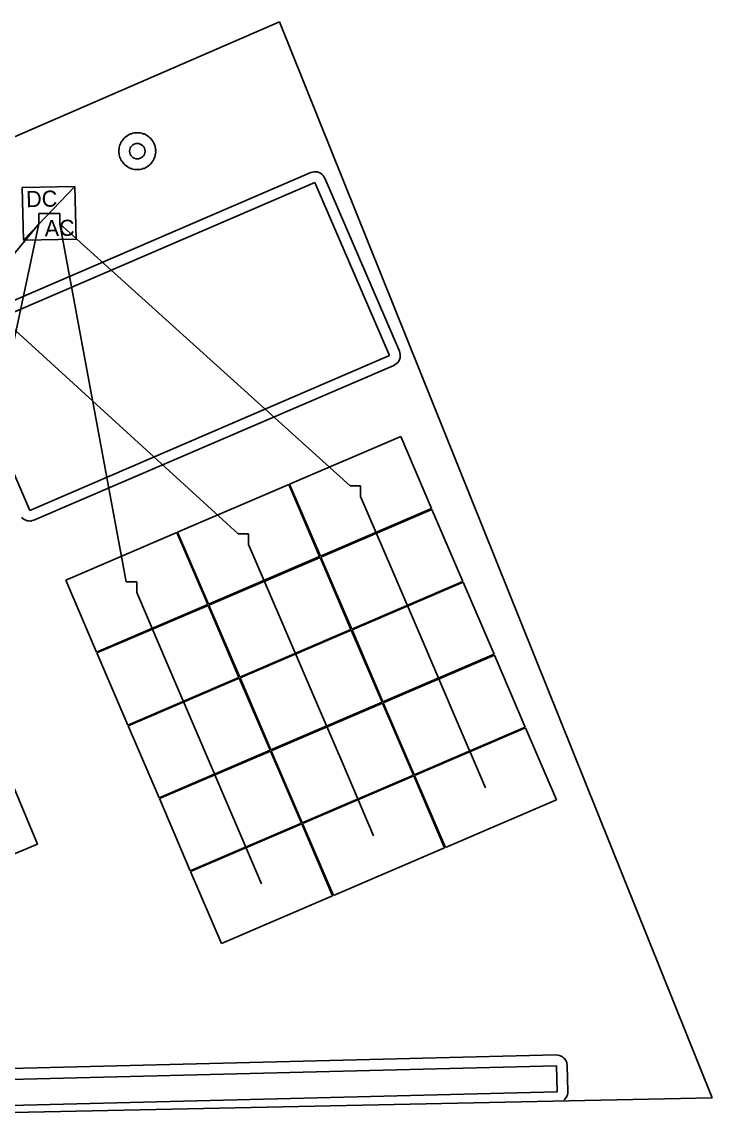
# Model space of a CAD drawing. Header units: feet. Extents: x -179 to 28, y -21 to 191.
# Drawn here: x -4.3 to 27.9, y -20.8 to 30.5 of the extents above; entities that cross this region are included whole.
import ezdxf

# ---------------------------------------------------------------- set-up
doc = ezdxf.new("R2010")
doc.units = ezdxf.units.FT
for name, color, linetype in [('Buildings', 7, 'CONTINUOUS'), ('Connections', 7, 'CONTINUOUS'), ('Inverters', 7, 'CONTINUOUS'), ('Modules', 7, 'CONTINUOUS'), ('Obstructions', 7, 'CONTINUOUS'), ('Setbacks', 7, 'CONTINUOUS'), ('Strings', 7, 'CONTINUOUS')]:
    doc.layers.add(name, color=color, linetype=linetype)

msp = doc.modelspace()

# ---------------------------------------------------------------- linework, layer by layer
at = {"layer": 'Buildings', "color": 252}
for p, q in [((7.683, 30.53), (-34.298, 12.353)), ((27.877, -19.734), (7.683, 30.53)), ((-21.588, -20.771), (27.877, -19.734))]:
    msp.add_line(p, q, dxfattribs=at)
at = {"layer": 'Connections', "color": 91}
for p, q in [((-3.568, 21.092), (-3.568, 21.585)), ((-3.568, 21.585), (-3.076, 21.585)), ((-3.568, 21.092), (-3.568, 21.585)), ((-3.568, 21.585), (-3.076, 21.585)), ((-2.584, 21.585), (-3.076, 21.585)), ((-2.584, 21.585), (-3.076, 21.585)), ((-2.584, 21.092), (-2.584, 21.585)), ((-2.584, 21.092), (-2.584, 21.585)), ((-12.486, 10.26), (-3.568, 21.092)), ((-8.101, -0.238), (-3.568, 21.092)), ((10.974, 8.855), (-2.584, 21.092)), ((0.518, 4.373), (-2.584, 21.092)), ((5.746, 6.614), (-7.848, 19.018)), ((11.466, 8.855), (10.974, 8.855)), ((11.466, 8.363), (11.466, 8.855)), ((6.238, 6.614), (5.746, 6.614)), ((6.238, 6.122), (6.238, 6.614)), ((1.01, 4.373), (0.518, 4.373)), ((1.01, 3.881), (1.01, 4.373))]:
    msp.add_line(p, q, dxfattribs=at)
at = {"layer": 'Inverters'}
for p, q in [((-1.872, 22.84), (-4.332, 22.789)), ((-4.332, 22.789), (-4.28, 20.329)), ((-4.28, 20.329), (-1.872, 22.84)), ((-1.82, 20.38), (-1.872, 22.84)), ((-4.28, 20.329), (-1.82, 20.38))]:
    msp.add_line(p, q, dxfattribs=at)
at = {"layer": 'Modules', "color": 254}
for p, q in [((13.339, 11.157), (8.15, 8.933)), ((14.782, 7.793), (13.339, 11.157)), ((8.112, 8.916), (2.922, 6.692)), ((9.554, 5.552), (8.112, 8.916)), ((8.15, 8.933), (9.592, 5.568)), ((9.592, 5.568), (14.782, 7.793)), ((14.798, 7.755), (9.608, 5.53)), ((16.24, 4.39), (14.798, 7.755)), ((2.884, 6.676), (-2.306, 4.451)), ((4.326, 3.311), (2.884, 6.676)), ((2.922, 6.692), (4.364, 3.327)), ((4.364, 3.327), (9.554, 5.552)), ((9.57, 5.514), (4.38, 3.29)), ((11.012, 2.149), (9.57, 5.514)), ((9.608, 5.53), (11.05, 2.166)), ((-2.306, 4.451), (-0.864, 1.086)), ((11.05, 2.166), (16.24, 4.39)), ((16.256, 4.352), (11.066, 2.128)), ((17.698, 0.988), (16.256, 4.352)), ((-0.864, 1.086), (4.326, 3.311)), ((4.342, 3.273), (-0.848, 1.049)), ((5.784, -0.092), (4.342, 3.273)), ((4.38, 3.29), (5.822, -0.075)), ((5.822, -0.075), (11.012, 2.149)), ((11.028, 2.112), (5.838, -0.113)), ((12.47, -1.253), (11.028, 2.112)), ((11.066, 2.128), (12.509, -1.237)), ((-0.848, 1.049), (0.594, -2.316)), ((12.509, -1.237), (17.698, 0.988)), ((17.714, 0.95), (12.525, -1.274)), ((19.157, -2.415), (17.714, 0.95)), ((0.594, -2.316), (5.784, -0.092)), ((5.8, -0.129), (0.61, -2.354)), ((7.242, -3.494), (5.8, -0.129)), ((5.838, -0.113), (7.281, -3.478)), ((7.281, -3.478), (12.47, -1.253)), ((12.487, -1.291), (7.297, -3.515)), ((13.929, -4.655), (12.487, -1.291)), ((12.525, -1.274), (13.967, -4.639)), ((0.61, -2.354), (2.053, -5.718)), ((13.967, -4.639), (19.157, -2.415)), ((19.173, -2.452), (13.983, -4.677)), ((20.615, -5.817), (19.173, -2.452)), ((-3.624, -7.878), (-5.8, -2.668)), ((2.053, -5.718), (7.242, -3.494)), ((7.259, -3.532), (2.069, -5.756)), ((8.701, -6.896), (7.259, -3.532)), ((7.297, -3.515), (8.739, -6.88)), ((8.739, -6.88), (13.929, -4.655)), ((13.945, -4.693), (8.755, -6.918)), ((15.387, -8.058), (13.945, -4.693)), ((13.983, -4.677), (15.425, -8.041)), ((2.069, -5.756), (3.511, -9.121)), ((15.425, -8.041), (20.615, -5.817)), ((3.511, -9.121), (8.701, -6.896)), ((8.717, -6.934), (3.527, -9.158)), ((10.159, -10.299), (8.717, -6.934)), ((8.755, -6.918), (10.197, -10.282)), ((-7.002, -9.289), (-3.624, -7.878)), ((10.197, -10.282), (15.387, -8.058)), ((3.527, -9.158), (4.969, -12.523)), ((4.969, -12.523), (10.159, -10.299))]:
    msp.add_line(p, q, dxfattribs=at)
at = {"layer": 'Obstructions', "color": 252}
for p, q in [((-7.465, 15.799), (9.335, 23.031)), ((9.335, 23.031), (12.817, 14.945)), ((-3.986, 7.713), (-7.465, 15.799)), ((12.817, 14.945), (-3.986, 7.713)), ((20.614, -18.236), (-18.189, -19.203)), ((20.643, -19.448), (20.614, -18.236)), ((-18.16, -20.416), (20.643, -19.448))]:
    msp.add_line(p, q, dxfattribs=at)
msp.add_circle((1.037, 24.493), 0.361, dxfattribs=at)
at = {"layer": 'Setbacks', "color": 2}
for p, q in [((0.462, 25.131), (0.499, 25.168)), ((0.499, 25.168), (0.5, 25.169)), ((0.5, 25.169), (0.561, 25.213)), ((0.561, 25.213), (0.608, 25.237)), ((0.561, 25.213), (0.561, 25.213)), ((0.608, 25.237), (0.651, 25.265)), ((0.651, 25.265), (0.652, 25.266)), ((0.652, 25.266), (0.721, 25.296)), ((0.721, 25.296), (0.772, 25.31)), ((0.721, 25.296), (0.721, 25.296)), ((0.772, 25.31), (0.82, 25.329)), ((0.82, 25.329), (0.821, 25.329)), ((0.821, 25.329), (0.894, 25.344)), ((0.894, 25.344), (0.895, 25.344)), ((0.895, 25.344), (0.947, 25.347)), ((0.947, 25.347), (0.999, 25.355)), ((0.999, 25.355), (0.999, 25.355)), ((0.999, 25.355), (1.075, 25.355)), ((1.075, 25.355), (1.075, 25.355)), ((1.075, 25.355), (1.127, 25.347)), ((1.127, 25.347), (1.179, 25.344)), ((1.179, 25.344), (1.179, 25.344)), ((1.179, 25.344), (1.253, 25.329)), ((1.253, 25.329), (1.253, 25.329)), ((1.253, 25.329), (1.302, 25.31)), ((1.302, 25.31), (1.352, 25.296)), ((1.352, 25.296), (1.353, 25.296)), ((1.353, 25.296), (1.422, 25.266)), ((1.422, 25.266), (1.422, 25.265)), ((1.422, 25.265), (1.466, 25.237)), ((1.466, 25.237), (1.513, 25.213)), ((1.513, 25.213), (1.513, 25.213)), ((1.513, 25.213), (1.574, 25.169)), ((1.574, 25.169), (1.574, 25.168)), ((1.574, 25.168), (1.611, 25.131)), ((0.184, 24.622), (0.197, 24.672)), ((0.197, 24.672), (0.205, 24.723)), ((0.205, 24.724), (0.229, 24.796)), ((0.205, 24.723), (0.205, 24.724)), ((0.229, 24.796), (0.253, 24.843)), ((0.229, 24.796), (0.229, 24.796)), ((0.253, 24.843), (0.271, 24.891)), ((0.271, 24.891), (0.272, 24.892)), ((0.272, 24.892), (0.309, 24.957)), ((0.309, 24.957), (0.31, 24.957)), ((0.31, 24.957), (0.342, 24.998)), ((0.342, 24.998), (0.371, 25.042)), ((0.371, 25.042), (0.422, 25.098)), ((0.371, 25.042), (0.371, 25.042)), ((0.422, 25.099), (0.462, 25.131)), ((0.422, 25.098), (0.422, 25.099)), ((1.611, 25.131), (1.652, 25.099)), ((1.652, 25.099), (1.652, 25.098)), ((1.652, 25.098), (1.703, 25.042)), ((1.703, 25.042), (1.703, 25.042)), ((1.703, 25.042), (1.731, 24.998)), ((1.731, 24.998), (1.764, 24.957)), ((1.764, 24.957), (1.764, 24.957)), ((1.764, 24.957), (1.802, 24.892)), ((1.802, 24.892), (1.802, 24.891)), ((1.802, 24.891), (1.821, 24.843)), ((1.821, 24.843), (1.845, 24.796)), ((1.845, 24.796), (1.845, 24.796)), ((1.845, 24.796), (1.868, 24.724)), ((1.868, 24.724), (1.868, 24.723)), ((1.868, 24.723), (1.877, 24.672)), ((1.877, 24.672), (1.89, 24.622)), ((0.176, 24.546), (0.184, 24.621)), ((0.178, 24.493), (0.176, 24.546)), ((0.176, 24.546), (0.176, 24.546)), ((0.176, 24.441), (0.178, 24.493)), ((0.184, 24.366), (0.176, 24.441)), ((0.176, 24.441), (0.176, 24.441)), ((0.184, 24.621), (0.184, 24.622)), ((0.184, 24.365), (0.184, 24.366)), ((0.197, 24.315), (0.184, 24.365)), ((0.205, 24.263), (0.197, 24.315)), ((0.229, 24.191), (0.205, 24.263)), ((0.205, 24.263), (0.205, 24.263)), ((0.253, 24.144), (0.229, 24.191)), ((0.229, 24.191), (0.229, 24.191)), ((0.271, 24.096), (0.253, 24.144)), ((1.821, 24.144), (1.802, 24.096)), ((1.845, 24.191), (1.821, 24.144)), ((1.868, 24.263), (1.845, 24.191)), ((1.845, 24.191), (1.845, 24.191)), ((1.877, 24.315), (1.868, 24.263)), ((1.868, 24.263), (1.868, 24.263)), ((1.89, 24.365), (1.877, 24.315)), ((1.89, 24.622), (1.89, 24.621)), ((1.89, 24.621), (1.898, 24.546)), ((1.898, 24.441), (1.89, 24.366)), ((1.89, 24.366), (1.89, 24.365)), ((1.898, 24.546), (1.895, 24.493)), ((1.895, 24.493), (1.898, 24.441)), ((1.898, 24.546), (1.898, 24.546)), ((1.898, 24.441), (1.898, 24.441)), ((0.272, 24.095), (0.271, 24.096)), ((0.309, 24.03), (0.272, 24.095)), ((0.31, 24.029), (0.309, 24.03)), ((0.342, 23.989), (0.31, 24.029)), ((0.371, 23.945), (0.342, 23.989)), ((0.422, 23.889), (0.371, 23.945)), ((0.371, 23.945), (0.371, 23.945)), ((0.422, 23.888), (0.422, 23.889)), ((0.462, 23.856), (0.422, 23.888)), ((0.499, 23.819), (0.462, 23.856)), ((0.5, 23.818), (0.499, 23.819)), ((0.561, 23.774), (0.5, 23.818)), ((0.608, 23.75), (0.561, 23.774)), ((0.561, 23.774), (0.561, 23.774)), ((0.651, 23.722), (0.608, 23.75)), ((0.652, 23.721), (0.651, 23.722)), ((0.721, 23.691), (0.652, 23.721)), ((0.772, 23.677), (0.721, 23.691)), ((0.721, 23.691), (0.721, 23.691)), ((0.82, 23.658), (0.772, 23.677)), ((0.821, 23.658), (0.82, 23.658)), ((0.894, 23.643), (0.821, 23.658)), ((0.895, 23.642), (0.894, 23.643)), ((0.947, 23.64), (0.895, 23.642)), ((0.999, 23.632), (0.947, 23.64)), ((1.075, 23.632), (0.999, 23.632)), ((0.999, 23.632), (0.999, 23.632)), ((1.127, 23.64), (1.075, 23.632)), ((1.075, 23.632), (1.075, 23.632)), ((1.179, 23.642), (1.127, 23.64)), ((1.253, 23.658), (1.179, 23.643)), ((1.179, 23.643), (1.179, 23.642)), ((1.302, 23.677), (1.253, 23.658)), ((1.253, 23.658), (1.253, 23.658)), ((1.352, 23.691), (1.302, 23.677)), ((1.353, 23.691), (1.352, 23.691)), ((1.422, 23.721), (1.353, 23.691)), ((1.466, 23.75), (1.422, 23.722)), ((1.422, 23.722), (1.422, 23.721)), ((1.513, 23.774), (1.466, 23.75)), ((1.574, 23.818), (1.513, 23.774)), ((1.513, 23.774), (1.513, 23.774)), ((1.611, 23.856), (1.574, 23.819)), ((1.574, 23.819), (1.574, 23.818)), ((1.652, 23.888), (1.611, 23.856)), ((1.703, 23.945), (1.652, 23.889)), ((1.652, 23.889), (1.652, 23.888)), ((1.731, 23.989), (1.703, 23.945)), ((1.703, 23.945), (1.703, 23.945)), ((1.764, 24.029), (1.731, 23.989)), ((1.802, 24.095), (1.764, 24.03)), ((1.764, 24.03), (1.764, 24.029)), ((1.802, 24.096), (1.802, 24.095)), ((-7.664, 16.262), (9.136, 23.493)), ((9.136, 23.493), (9.137, 23.493)), ((9.137, 23.493), (9.213, 23.513)), ((9.213, 23.513), (9.288, 23.532)), ((9.288, 23.532), (9.289, 23.532)), ((9.289, 23.532), (9.289, 23.532)), ((9.289, 23.532), (9.289, 23.532)), ((9.289, 23.532), (9.366, 23.527)), ((9.366, 23.527), (9.446, 23.522)), ((9.446, 23.522), (9.446, 23.522)), ((9.446, 23.522), (9.446, 23.522)), ((9.446, 23.522), (9.447, 23.522)), ((9.447, 23.522), (9.519, 23.493)), ((9.519, 23.493), (9.592, 23.464)), ((9.592, 23.464), (9.592, 23.464)), ((9.592, 23.464), (9.592, 23.464)), ((9.592, 23.464), (9.593, 23.463)), ((9.593, 23.463), (9.653, 23.413)), ((9.653, 23.413), (9.713, 23.363)), ((9.713, 23.363), (9.713, 23.363)), ((9.713, 23.363), (9.713, 23.363)), ((9.713, 23.363), (9.714, 23.363)), ((9.714, 23.363), (9.756, 23.296)), ((9.756, 23.296), (9.797, 23.23)), ((9.797, 23.23), (9.798, 23.23)), ((9.798, 23.23), (9.798, 23.23)), ((9.798, 23.23), (9.798, 23.23)), ((9.798, 23.23), (13.279, 15.144)), ((13.279, 15.144), (13.279, 15.144)), ((13.279, 15.144), (13.279, 15.144)), ((13.279, 15.144), (13.279, 15.143)), ((13.279, 15.143), (13.299, 15.067)), ((13.299, 15.067), (13.318, 14.992)), ((13.313, 14.913), (13.308, 14.835)), ((13.318, 14.991), (13.313, 14.913)), ((13.318, 14.992), (13.318, 14.991)), ((13.318, 14.991), (13.318, 14.991)), ((13.318, 14.991), (13.318, 14.991)), ((13.318, 14.991), (13.318, 14.991)), ((13.016, 14.483), (-3.787, 7.251)), ((13.082, 14.525), (13.016, 14.483)), ((13.016, 14.483), (13.016, 14.483)), ((13.016, 14.483), (13.016, 14.483)), ((13.016, 14.483), (13.016, 14.483)), ((13.148, 14.566), (13.082, 14.525)), ((13.149, 14.567), (13.148, 14.566)), ((13.199, 14.627), (13.149, 14.567)), ((13.149, 14.567), (13.149, 14.567)), ((13.149, 14.567), (13.149, 14.567)), ((13.149, 14.567), (13.149, 14.567)), ((13.249, 14.687), (13.199, 14.627)), ((13.25, 14.688), (13.249, 14.688)), ((13.249, 14.688), (13.249, 14.688)), ((13.249, 14.688), (13.249, 14.688)), ((13.249, 14.688), (13.249, 14.687)), ((13.279, 14.761), (13.25, 14.688)), ((13.308, 14.834), (13.279, 14.761)), ((13.308, 14.835), (13.308, 14.834)), ((13.308, 14.834), (13.308, 14.834)), ((13.308, 14.834), (13.308, 14.834)), ((13.308, 14.834), (13.308, 14.834)), ((-4.303, 7.331), (-4.364, 7.381)), ((-4.244, 7.281), (-4.303, 7.331)), ((-4.243, 7.281), (-4.244, 7.281)), ((-4.169, 7.251), (-4.243, 7.281)), ((-4.243, 7.281), (-4.243, 7.281)), ((-4.243, 7.281), (-4.243, 7.281)), ((-4.243, 7.281), (-4.243, 7.281)), ((-4.098, 7.223), (-4.169, 7.251)), ((-4.097, 7.223), (-4.098, 7.223)), ((-4.097, 7.222), (-4.097, 7.223)), ((-4.097, 7.223), (-4.097, 7.223)), ((-4.097, 7.223), (-4.097, 7.223)), ((-4.018, 7.217), (-4.097, 7.222)), ((-3.94, 7.212), (-4.018, 7.217)), ((-3.939, 7.212), (-3.94, 7.212)), ((-3.94, 7.212), (-3.94, 7.212)), ((-3.94, 7.212), (-3.94, 7.212)), ((-3.94, 7.212), (-3.94, 7.212)), ((-3.864, 7.232), (-3.939, 7.212)), ((-3.788, 7.251), (-3.864, 7.232)), ((-3.787, 7.251), (-3.788, 7.251)), ((-3.787, 7.251), (-3.787, 7.251)), ((-3.787, 7.251), (-3.787, 7.251)), ((-18.202, -18.7), (20.602, -17.732)), ((20.602, -17.732), (20.602, -17.732)), ((20.602, -17.732), (20.602, -17.732)), ((20.602, -17.732), (20.603, -17.732)), ((20.603, -17.732), (20.68, -17.743)), ((20.68, -17.743), (20.757, -17.753)), ((20.757, -17.753), (20.758, -17.753)), ((20.758, -17.753), (20.758, -17.753)), ((20.758, -17.753), (20.758, -17.753)), ((20.758, -17.753), (20.759, -17.753)), ((20.759, -17.753), (20.829, -17.787)), ((20.829, -17.787), (20.899, -17.821)), ((20.899, -17.821), (20.9, -17.821)), ((20.9, -17.821), (20.9, -17.821)), ((20.9, -17.821), (20.9, -17.821)), ((20.9, -17.821), (20.901, -17.822)), ((20.901, -17.822), (20.957, -17.875)), ((20.957, -17.875), (21.014, -17.929)), ((21.014, -17.929), (21.014, -17.93)), ((21.014, -17.93), (21.014, -17.93)), ((21.014, -17.93), (21.014, -17.93)), ((21.014, -17.93), (21.014, -17.93)), ((21.014, -17.93), (21.051, -17.999)), ((21.051, -17.999), (21.089, -18.068)), ((21.089, -18.068), (21.089, -18.068)), ((21.089, -18.068), (21.089, -18.068)), ((21.089, -18.068), (21.089, -18.069)), ((21.089, -18.069), (21.089, -18.069)), ((21.089, -18.069), (21.103, -18.146)), ((21.103, -18.146), (21.117, -18.222)), ((21.117, -18.222), (21.117, -18.223)), ((21.117, -18.223), (21.117, -18.223)), ((21.117, -18.223), (21.117, -18.223)), ((21.117, -18.223), (21.146, -19.435)), ((21.146, -19.436), (21.136, -19.514)), ((21.146, -19.435), (21.147, -19.436)), ((21.147, -19.436), (21.146, -19.436)), ((21.003, -19.791), (20.951, -19.846)), ((21.057, -19.734), (21.003, -19.791)), ((21.058, -19.734), (21.057, -19.734)), ((21.092, -19.663), (21.058, -19.733)), ((21.058, -19.733), (21.058, -19.734)), ((21.058, -19.734), (21.058, -19.734)), ((21.058, -19.734), (21.058, -19.734)), ((21.125, -19.592), (21.092, -19.663)), ((21.126, -19.592), (21.125, -19.592)), ((21.136, -19.514), (21.126, -19.591)), ((21.126, -19.591), (21.126, -19.592)), ((21.126, -19.592), (21.126, -19.592)), ((21.126, -19.592), (21.126, -19.592))]:
    msp.add_line(p, q, dxfattribs=at)
at = {"layer": 'Strings', "color": 11}
for p, q in [((12.924, 4.96), (11.466, 8.363)), ((7.696, 2.719), (6.238, 6.122)), ((14.382, 1.558), (12.924, 4.96)), ((2.468, 0.479), (1.01, 3.881)), ((9.154, -0.683), (7.696, 2.719)), ((15.841, -1.845), (14.382, 1.558)), ((3.926, -2.924), (2.468, 0.479)), ((10.613, -4.085), (9.154, -0.683)), ((17.299, -5.247), (15.841, -1.845)), ((6.843, -9.729), (3.926, -2.924)), ((12.071, -7.488), (10.613, -4.085))]:
    msp.add_line(p, q, dxfattribs=at)

# ---------------------------------------------------------------- texts
at = {"layer": 'Inverters'}
for s, p in [('DC', (-4.148, 21.874)), ('AC', (-3.283, 20.514))]:
    msp.add_text(s, height=0.7546, rotation=1.201, dxfattribs=at).set_placement(p)

doc.saveas('drawing.dxf')
